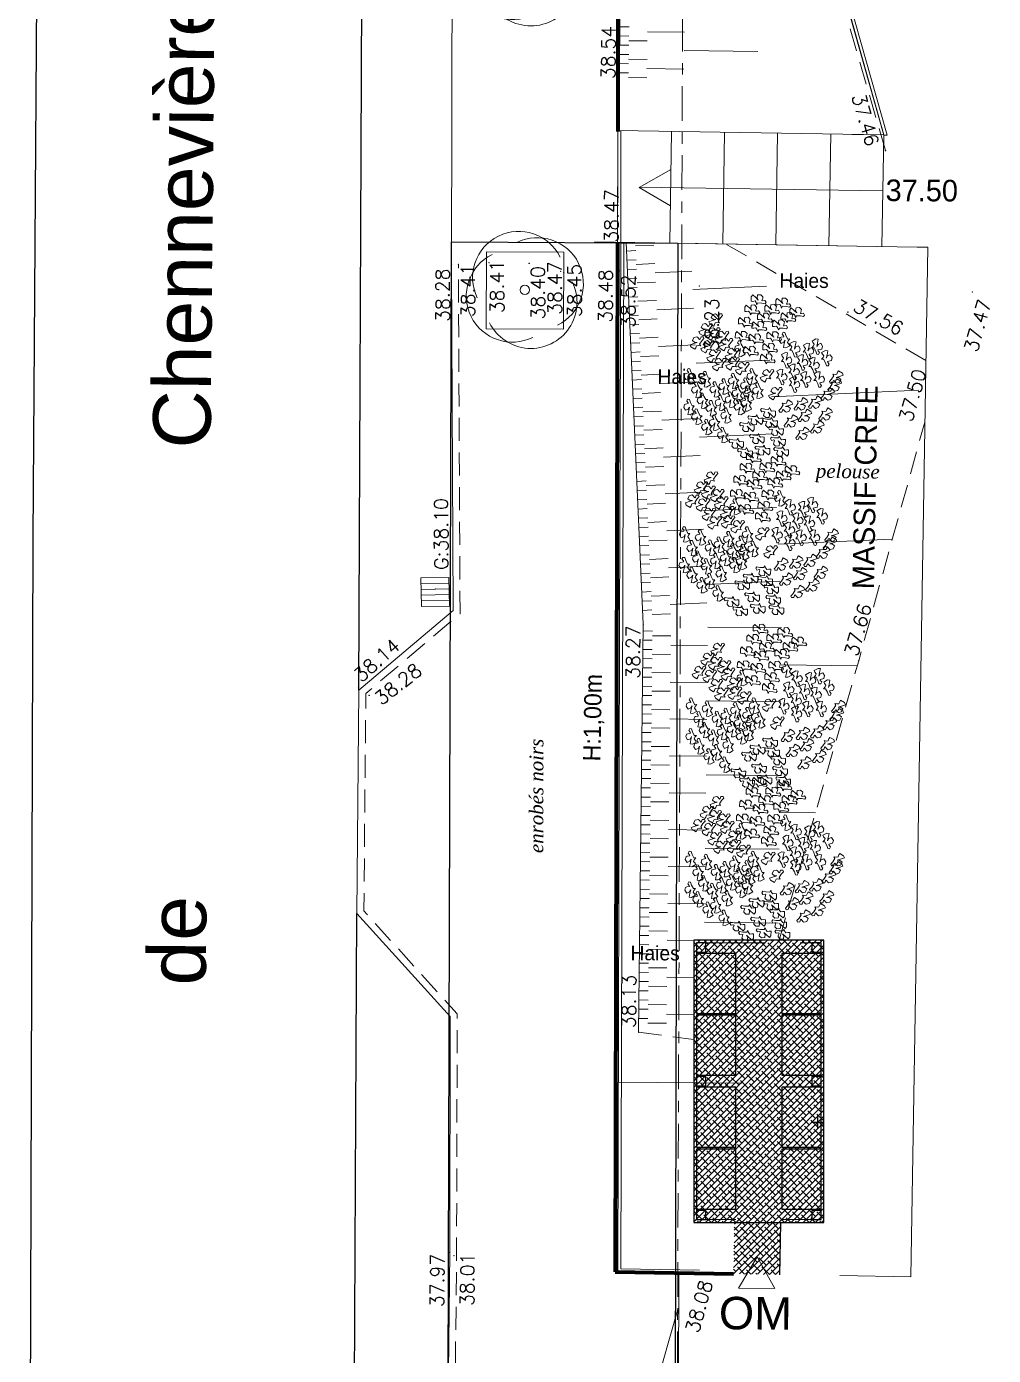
# Model space of a CAD drawing. Extents: x 996 to 1166918, y 537 to 295728.
# Drawn here: x 1036.65 to 1057.61, y 649.69 to 678.5 of the extents above; entities that cross this region are included whole.
import ezdxf

# ---------------------------------------------------------------- set-up
doc = ezdxf.new("R2010")
doc.units = 0
doc.header["$MEASUREMENT"] = 0
for name, pattern in [('CONTINU', [0]), ('DGN2', [0.75, 0.5, -0.25]), ('DGN3', [1.25, 1, -0.25]), ('DGN4', [1.5, 0.75, -0.25, 0.25, -0.25])]:
    doc.linetypes.add(name, pattern=pattern)
doc.layers.get('0').update_dxf_attribs({"linetype": 'CONTINUOUS', "lineweight": 0})
for name, color, linetype in [('BORDURE', 7, 'CONTINU'), ('Locaux OM', 7, 'CONTINUOUS'), ('TEXTE', 7, 'CONTINUOUS')]:
    doc.layers.add(name, color=color, linetype=linetype)
doc.layers.add('Buissons', color=7, linetype='CONTINUOUS', true_color=0x04ec8b)
doc.layers.add('Trottoirs', color=7, linetype='CONTINUOUS', true_color=0xffffff)
doc.layers.add('Béton', color=7, linetype='CONTINU', lineweight=5, true_color=0xaba9a0)
doc.layers.add('Clôtures', color=7, linetype='CONTINUOUS', lineweight=120, true_color=0x04c83f)
for name, color, linetype, lineweight in [('CF-FON-CADASTRE-DIGITALISE', 6, 'DGN4', 0), ('CF-TOPO-ALTITUDE-TN', 94, 'CONTINUOUS', 0), ('CF-TOPO-ALTITUDE-VOIRIE', 7, 'CONTINUOUS', 0), ('CF-TOPO-ASS-EP', 4, 'CONTINUOUS', 0), ('CF-TOPO-ASS-EP-ALT', 4, 'CONTINUOUS', 0), ('CF-TOPO-NATURE-MATERIAUX', 7, 'CONTINUOUS', 0), ('CF-TOPO-NATURE-MATERIAUX-TXT', 7, 'CONTINUOUS', 0), ('CF-TOPO-RELIEF-NATUREL', 94, 'CONTINUOUS', 0), ('CF-TOPO-VEGETATION', 94, 'CONTINUOUS', 0), ('CF-TOPO-VOIRIE', 7, 'CONTINUOUS', 0), ('DIVERS', 7, 'CONTINU', 5), ('Niveaux projet', 7, 'CONTINU', 5), ('Texte projet', 7, 'CONTINU', 5)]:
    doc.layers.add(name, color=color, linetype=linetype, lineweight=lineweight)
doc.styles.add('LEROY', font='j_leroy')
doc.styles.add('SIMPLEX', font='simplex.shx')
doc.styles.get("Standard").update_dxf_attribs({"font": 'arial.ttf'})
doc.styles.add('Style-Times New Roman IF', font='timesi.ttf')

# ---------------------------------------------------------------- blocks, each defined once
blk = doc.blocks.new('BL79', base_point=(1.5, 1))
blk.add_lwpolyline([(1, 0.5), (1, 1.5), (2, 1.5), (2, 0.5), (1, 0.5)])
blk = doc.blocks.new('cf203avaloir-rectangle')
for p, q in [((0.4, 1), (0.4, 0)), ((0.6, 1), (0.6, 0))]:
    blk.add_line(p, q)
at = {"flags": 128}
for points in [[(0, 0), (1, 0), (1, 1), (0, 1), (0, 0)], [(0.2, 1), (0.2, 0)], [(0.8, 1), (0.8, 0)]]:
    blk.add_lwpolyline(points, dxfattribs=at)
blk.add_point((0.6, 0))
blk = doc.blocks.new('cf30arbre20')
blk.add_circle((0, 0), 0.1)
for centre, start, end in [((0, 0.3), 0, 180), ((-0.3, 0), 90, 270), ((0.3, 0), 270, 90), ((0, -0.3), 180, 0)]:
    blk.add_arc(centre, 1, start, end)
blk = doc.blocks.new('A$C24EE7C63')
at = {"layer": 'CF-TOPO-NATURE-MATERIAUX', "linetype": 'DGN2', "lineweight": 0, "ltscale": 3}
for p, q in [((0.06, 0.06), (0.06, 6.06)), ((0.06, 6.06), (2.76, 6.06)), ((2.76, 6.06), (2.76, 0.06)), ((0.91, 0.06), (0.06, 0.06)), ((2.76, 0.06), (1.91, 0.06))]:
    blk.add_line(p, q, dxfattribs=at)
at = {"layer": 'Locaux OM', "ltscale": 0.05}
for points in [[(0, 0), (2.82, 0), (2.82, 6.12), (0, 6.12)], [(0.06, 5.86), (0.26, 5.86), (0.26, 6.06), (0.06, 6.06)], [(2.56, 5.86), (2.76, 5.86), (2.76, 6.06), (2.56, 6.06)], [(0.06, 4.53), (0.91, 4.53), (0.91, 5.83), (0.06, 5.83)], [(1.91, 4.53), (2.76, 4.53), (2.76, 5.83), (1.91, 5.83)], [(0.06, 3.19), (0.91, 3.19), (0.91, 4.49), (0.06, 4.49)], [(1.91, 3.19), (2.76, 3.19), (2.76, 4.49), (1.91, 4.49)], [(0.06, 2.96), (0.26, 2.96), (0.26, 3.16), (0.06, 3.16)], [(0.06, 1.63), (0.91, 1.63), (0.91, 2.93), (0.06, 2.93)], [(1.91, 1.63), (2.76, 1.63), (2.76, 2.93), (1.91, 2.93)], [(2.56, 2.96), (2.76, 2.96), (2.76, 3.16), (2.56, 3.16)], [(0.06, 0.29), (0.91, 0.29), (0.91, 1.59), (0.06, 1.59)], [(1.91, 0.29), (2.76, 0.29), (2.76, 1.59), (1.91, 1.59)], [(0.06, 0.06), (0.26, 0.06), (0.26, 0.26), (0.06, 0.26)], [(2.56, 0.06), (2.76, 0.06), (2.76, 0.26), (2.56, 0.26)]]:
    blk.add_lwpolyline(points, close=True, dxfattribs=at)
blk = doc.blocks.new('BRANCHS', base_point=(1.4853, 0.588))
for p, q in [((1.4971, 0.6014), (1.4858, 0.588)), ((1.4858, 0.588), (1.5005, 0.5883)), ((1.5146, 0.6522), (1.4864, 0.6366)), ((1.4864, 0.6366), (1.4921, 0.6254)), ((1.4921, 0.6254), (1.5019, 0.6135)), ((1.5019, 0.6135), (1.4971, 0.6014)), ((1.5005, 0.5883), (1.5139, 0.5633)), ((1.5313, 0.6501), (1.5146, 0.6522)), ((1.5199, 0.5964), (1.5255, 0.6211)), ((1.5292, 0.6122), (1.5199, 0.5964)), ((1.5255, 0.6211), (1.5313, 0.6501)), ((1.5487, 0.6203), (1.5292, 0.6122)), ((1.5482, 0.5759), (1.5568, 0.5791)), ((1.5622, 0.5996), (1.5487, 0.6203)), ((1.5568, 0.5791), (1.5622, 0.5996)), ((1.5139, 0.5633), (1.5211, 0.5412)), ((1.5211, 0.5412), (1.5336, 0.5396)), ((1.5291, 0.572), (1.5482, 0.5759)), ((1.5308, 0.5654), (1.5291, 0.572)), ((1.5407, 0.5536), (1.5308, 0.5654)), ((1.5336, 0.5396), (1.5407, 0.5536))]:
    blk.add_line(p, q)
blk = doc.blocks.new('A$C569622B8')
at = {"layer": 'DIVERS', "ltscale": 0.05, "yscale": 3, "zscale": 3}
for p, xscale, rotation in [((1.551, 13.558), 3.00000000000064, 60.00000000000705), ((1.69, 13.78), 3.00000000000064, 60.00000000000705), ((1.983, 13.567), 3.00000000000064, 60.00000000000705), ((2.224, 13.706), 3.00000000000064, 60.00000000000705), ((0.876, 13.386), 3.00000000000064, 119.9999999999929), ((1.413, 13.29), 3.00000000000064, 60.00000000000705), ((1.828, 13.383), 3.00000000000064, 60.00000000000705), ((2.336, 13.392), 3.00000000000064, 60.00000000000705), ((2.526, 13.503), 3.00000000000064, 60.00000000000705), ((0.66, 13.173), 3.00000000000064, 119.9999999999929), ((0.824, 13.081), 3.00000000000064, 119.9999999999929), ((1.014, 13.007), 3.00000000000064, 119.9999999999929), ((1.345, 12.985), 3.00000000000064, 60.00000000000705), ((1.707, 13.198), 3.00000000000064, 60.00000000000705), ((2.026, 12.976), 3.00000000000064, 60.00000000000705), ((2.155, 13.235), 3.00000000000064, 60.00000000000705), ((0.471, 12.887), 3.00000000000064, 119.9999999999929), ((0.704, 12.804), 3.00000000000064, 119.9999999999929), ((1.1, 12.85), 3.00000000000064, 119.9999999999929), ((1.437, 12.854), 3, 180), ((1.638, 12.93), 3.00000000000064, 60.00000000000705), ((1.94, 12.727), 3.00000000000064, 60.00000000000705), ((2.403, 13.038), 3, 180), ((0.833, 12.6), 3.00000000000064, 119.9999999999929), ((0.954, 12.416), 3.00000000000064, 119.9999999999929), ((1.23, 12.637), 3.00000000000064, 119.9999999999929), ((1.247, 12.434), 3.00000000000064, 119.9999999999929), ((1.526, 12.662), 3.00000000000064, 60.00000000000705), ((1.888, 12.496), 3.00000000000064, 60.00000000000705), ((0.341, 12.253), 3, 180), ((1.454, 12.332), 3.00000000000064, 119.9999999999929), ((1.704, 12.253), 3, 180), ((1.989, 12.175), 3.00000000000064, 119.9999999999929), ((0.505, 11.958), 3, 180), ((0.686, 12.189), 3, 180), ((0.902, 11.967), 3, 180), ((1.092, 12.031), 3, 180), ((1.299, 12.152), 3, 180), ((1.566, 12.05), 3, 180), ((3.296, 12.103), 3.00000000000064, 299.999999999993), ((3.331, 12.278), 3.00000000000064, 299.999999999993), ((0.626, 11.726), 3, 180), ((1.014, 11.68), 3, 180), ((1.23, 11.745), 3, 180), ((1.385, 11.884), 3, 180), ((1.627, 11.874), 3, 180), ((1.825, 11.939), 3, 180), ((2.17, 11.787), 3.00000000000064, 119.9999999999929), ((2.874, 11.733), 3.00000000000064, 299.999999999993), ((3.141, 11.909), 3.00000000000064, 299.999999999993), ((0.333, 11.588), 3, 180), ((0.816, 11.56), 3, 180), ((1.135, 11.403), 3, 180), ((1.428, 11.588), 3, 180), ((1.575, 11.662), 3, 180), ((1.966, 11.551), 3.00000000000064, 240.0000000000071), ((2.236, 11.65), 3.00000000000064, 299.999999999993), ((2.563, 11.696), 3.00000000000064, 299.999999999993), ((2.649, 11.446), 3.00000000000064, 299.999999999993), ((3.098, 11.474), 3.00000000000064, 299.999999999993), ((0.505, 11.375), 3, 180), ((0.721, 11.154), 3, 180), ((0.885, 11.246), 3, 180), ((1.508, 11.247), 3.00000000000064, 240.0000000000071), ((1.69, 11.394), 3.00000000000064, 240.0000000000071), ((2.009, 11.339), 3.00000000000064, 240.0000000000071), ((2.348, 11.326), 3.00000000000064, 299.999999999993), ((2.917, 11.197), 3.00000000000064, 299.999999999993), ((1.066, 10.978), 3, 180), ((1.276, 10.886), 3.00000000000064, 240.0000000000071), ((1.724, 10.988), 3.00000000000064, 240.0000000000071), ((2.138, 11.163), 3.00000000000064, 240.0000000000071), ((2.181, 10.932), 3.00000000000064, 240.0000000000071), ((2.598, 11.058), 3.00000000000064, 299.999999999993), ((1.466, 10.683), 3.00000000000064, 240.0000000000071), ((1.845, 10.738), 3.00000000000064, 240.0000000000071), ((2.25, 10.711), 3.00000000000064, 240.0000000000071), ((1.449, 10.128), 3.00000000000064, 60.00000000000705), ((1.587, 10.35), 3.00000000000064, 60.00000000000705), ((1.88, 10.137), 3.00000000000064, 60.00000000000705), ((2.122, 10.276), 3.00000000000064, 60.00000000000705), ((0.774, 9.956), 3.00000000000064, 119.9999999999929), ((1.311, 9.86), 3.00000000000064, 60.00000000000705), ((1.725, 9.952), 3.00000000000064, 60.00000000000705), ((2.053, 9.804), 3.00000000000064, 60.00000000000705), ((2.234, 9.962), 3.00000000000064, 60.00000000000705), ((2.424, 10.072), 3.00000000000064, 60.00000000000705), ((0.558, 9.743), 3.00000000000064, 119.9999999999929), ((0.722, 9.651), 3.00000000000064, 119.9999999999929), ((0.912, 9.577), 3.00000000000064, 119.9999999999929), ((1.242, 9.555), 3.00000000000064, 60.00000000000705), ((1.604, 9.768), 3.00000000000064, 60.00000000000705), ((1.923, 9.546), 3.00000000000064, 60.00000000000705), ((0.368, 9.457), 3.00000000000064, 119.9999999999929), ((0.601, 9.373), 3.00000000000064, 119.9999999999929), ((0.998, 9.42), 3.00000000000064, 119.9999999999929), ((1.334, 9.424), 3, 180), ((1.423, 9.232), 3.00000000000064, 60.00000000000705), ((1.535, 9.499), 3.00000000000064, 60.00000000000705), ((1.837, 9.296), 3.00000000000064, 60.00000000000705), ((2.3, 9.608), 3, 180), ((0.731, 9.17), 3.00000000000064, 119.9999999999929), ((0.851, 8.985), 3.00000000000064, 119.9999999999929), ((1.127, 9.207), 3.00000000000064, 119.9999999999929), ((1.145, 9.004), 3.00000000000064, 119.9999999999929), ((1.785, 9.065), 3.00000000000064, 60.00000000000705), ((0.239, 8.823), 3, 180), ((1.352, 8.902), 3.00000000000064, 119.9999999999929), ((1.602, 8.823), 3, 180), ((1.886, 8.745), 3.00000000000064, 119.9999999999929), ((3.228, 8.848), 3.00000000000064, 299.999999999993), ((0.403, 8.527), 3, 180), ((0.584, 8.758), 3, 180), ((0.8, 8.536), 3, 180), ((0.989, 8.601), 3, 180), ((1.196, 8.721), 3, 180), ((1.464, 8.62), 3, 180), ((1.723, 8.509), 3, 180), ((3.194, 8.672), 3.00000000000064, 299.999999999993), ((0.524, 8.296), 3, 180), ((0.912, 8.25), 3, 180), ((1.127, 8.315), 3, 180), ((1.283, 8.453), 3, 180), ((1.472, 8.231), 3, 180), ((1.524, 8.444), 3, 180), ((2.067, 8.357), 3.00000000000064, 119.9999999999929), ((2.461, 8.266), 3.00000000000064, 299.999999999993), ((2.771, 8.303), 3.00000000000064, 299.999999999993), ((3.039, 8.478), 3.00000000000064, 299.999999999993), ((0.231, 8.158), 3, 180), ((0.403, 7.945), 3, 180), ((0.714, 8.13), 3, 180), ((1.033, 7.973), 3, 180), ((1.326, 8.158), 3, 180), ((1.863, 8.121), 3.00000000000064, 240.0000000000071), ((2.133, 8.22), 3.00000000000064, 299.999999999993), ((2.547, 8.016), 3.00000000000064, 299.999999999993), ((2.996, 8.044), 3.00000000000064, 299.999999999993), ((0.619, 7.723), 3, 180), ((0.782, 7.816), 3, 180), ((1.406, 7.816), 3.00000000000064, 240.0000000000071), ((1.587, 7.964), 3.00000000000064, 240.0000000000071), ((1.906, 7.909), 3.00000000000064, 240.0000000000071), ((2.036, 7.733), 3.00000000000064, 240.0000000000071), ((2.245, 7.896), 3.00000000000064, 299.999999999993), ((2.814, 7.767), 3.00000000000064, 299.999999999993), ((0.964, 7.548), 3, 180), ((1.173, 7.456), 3.00000000000064, 240.0000000000071), ((1.622, 7.558), 3.00000000000064, 240.0000000000071), ((2.079, 7.502), 3.00000000000064, 240.0000000000071), ((2.495, 7.628), 3.00000000000064, 299.999999999993), ((1.363, 7.253), 3.00000000000064, 240.0000000000071), ((1.743, 7.308), 3.00000000000064, 240.0000000000071), ((2.148, 7.28), 3.00000000000064, 240.0000000000071), ((1.734, 6.636), 3.00000000000064, 60.00000000000705), ((1.596, 6.414), 3.00000000000064, 60.00000000000705), ((2.028, 6.424), 3.00000000000064, 60.00000000000705), ((2.269, 6.562), 3.00000000000064, 60.00000000000705), ((2.571, 6.359), 3.00000000000064, 60.00000000000705), ((0.921, 6.242), 3.00000000000064, 119.9999999999929), ((1.458, 6.147), 3.00000000000064, 60.00000000000705), ((1.752, 6.054), 3.00000000000064, 60.00000000000705), ((1.872, 6.239), 3.00000000000064, 60.00000000000705), ((2.2, 6.091), 3.00000000000064, 60.00000000000705), ((2.381, 6.248), 3.00000000000064, 60.00000000000705), ((0.705, 6.03), 3.00000000000064, 119.9999999999929), ((0.869, 5.937), 3.00000000000064, 119.9999999999929), ((1.059, 5.863), 3.00000000000064, 119.9999999999929), ((1.389, 5.842), 3.00000000000064, 60.00000000000705), ((1.683, 5.786), 3.00000000000064, 60.00000000000705), ((2.071, 5.832), 3.00000000000064, 60.00000000000705), ((0.516, 5.743), 3.00000000000064, 119.9999999999929), ((0.749, 5.66), 3.00000000000064, 119.9999999999929), ((1.145, 5.706), 3.00000000000064, 119.9999999999929), ((1.275, 5.494), 3.00000000000064, 119.9999999999929), ((1.482, 5.71), 3, 180), ((1.571, 5.518), 3.00000000000064, 60.00000000000705), ((1.984, 5.583), 3.00000000000064, 60.00000000000705), ((2.448, 5.895), 3, 180), ((0.878, 5.457), 3.00000000000064, 119.9999999999929), ((0.999, 5.272), 3.00000000000064, 119.9999999999929), ((1.292, 5.291), 3.00000000000064, 119.9999999999929), ((1.933, 5.352), 3.00000000000064, 60.00000000000705), ((0.386, 5.11), 3, 180), ((0.731, 5.045), 3, 180), ((1.499, 5.189), 3.00000000000064, 119.9999999999929), ((1.749, 5.11), 3, 180), ((2.033, 5.032), 3.00000000000064, 119.9999999999929), ((3.376, 5.135), 3.00000000000064, 299.999999999993), ((0.55, 4.814), 3, 180), ((0.947, 4.823), 3, 180), ((1.137, 4.888), 3, 180), ((1.344, 5.008), 3, 180), ((1.611, 4.906), 3, 180), ((1.87, 4.795), 3, 180), ((2.215, 4.644), 3.00000000000064, 119.9999999999929), ((3.341, 4.959), 3.00000000000064, 299.999999999993), ((0.671, 4.583), 3, 180), ((1.059, 4.537), 3, 180), ((1.275, 4.601), 3, 180), ((1.43, 4.74), 3, 180), ((1.62, 4.518), 3, 180), ((1.672, 4.731), 3, 180), ((2.608, 4.552), 3.00000000000064, 299.999999999993), ((2.919, 4.589), 3.00000000000064, 299.999999999993), ((3.186, 4.765), 3.00000000000064, 299.999999999993), ((0.378, 4.444), 3, 180), ((0.55, 4.232), 3, 180), ((0.861, 4.416), 3, 180), ((1.18, 4.259), 3, 180), ((1.473, 4.444), 3, 180), ((1.735, 4.251), 3.00000000000064, 240.0000000000071), ((2.011, 4.408), 3.00000000000064, 240.0000000000071), ((2.281, 4.506), 3.00000000000064, 299.999999999993), ((2.694, 4.303), 3.00000000000064, 299.999999999993), ((3.143, 4.331), 3.00000000000064, 299.999999999993), ((0.766, 4.01), 3, 180), ((0.93, 4.102), 3, 180), ((1.553, 4.103), 3.00000000000064, 240.0000000000071), ((2.054, 4.195), 3.00000000000064, 240.0000000000071), ((2.183, 4.02), 3.00000000000064, 240.0000000000071), ((2.393, 4.183), 3.00000000000064, 299.999999999993), ((2.962, 4.053), 3.00000000000064, 299.999999999993), ((1.111, 3.834), 3, 180), ((1.321, 3.743), 3.00000000000064, 240.0000000000071), ((1.769, 3.844), 3.00000000000064, 240.0000000000071), ((2.226, 3.789), 3.00000000000064, 240.0000000000071), ((2.643, 3.915), 3.00000000000064, 299.999999999993), ((1.51, 3.539), 3.00000000000064, 240.0000000000071), ((1.716, 3.314), 3.00000000000064, 60.00000000000705), ((1.89, 3.595), 3.00000000000064, 240.0000000000071), ((2.295, 3.567), 3.00000000000064, 240.0000000000071), ((2.251, 3.24), 3.00000000000064, 60.00000000000705), ((0.903, 2.92), 3.00000000000064, 119.9999999999929), ((1.578, 3.092), 3.00000000000064, 60.00000000000705), ((1.854, 2.917), 3.00000000000064, 60.00000000000705), ((2.009, 3.102), 3.00000000000064, 60.00000000000705), ((2.363, 2.926), 3.00000000000064, 60.00000000000705), ((2.552, 3.037), 3.00000000000064, 60.00000000000705), ((0.687, 2.708), 3.00000000000064, 119.9999999999929), ((0.851, 2.615), 3.00000000000064, 119.9999999999929), ((1.44, 2.825), 3.00000000000064, 60.00000000000705), ((1.733, 2.732), 3.00000000000064, 60.00000000000705), ((2.181, 2.769), 3.00000000000064, 60.00000000000705), ((0.497, 2.421), 3.00000000000064, 119.9999999999929), ((0.73, 2.338), 3.00000000000064, 119.9999999999929), ((1.04, 2.541), 3.00000000000064, 119.9999999999929), ((1.127, 2.384), 3.00000000000064, 119.9999999999929), ((1.371, 2.52), 3.00000000000064, 60.00000000000705), ((1.664, 2.464), 3.00000000000064, 60.00000000000705), ((2.052, 2.51), 3.00000000000064, 60.00000000000705), ((2.429, 2.573), 3, 180), ((0.859, 2.135), 3.00000000000064, 119.9999999999929), ((1.256, 2.172), 3.00000000000064, 119.9999999999929), ((1.463, 2.388), 3, 180), ((1.552, 2.196), 3.00000000000064, 60.00000000000705), ((1.914, 2.03), 3.00000000000064, 60.00000000000705), ((1.966, 2.261), 3.00000000000064, 60.00000000000705), ((0.98, 1.95), 3.00000000000064, 119.9999999999929), ((1.273, 1.968), 3.00000000000064, 119.9999999999929), ((1.48, 1.867), 3.00000000000064, 119.9999999999929), ((0.368, 1.787), 3, 180), ((0.713, 1.723), 3, 180), ((1.325, 1.686), 3, 180), ((1.593, 1.584), 3, 180), ((1.731, 1.787), 3, 180), ((2.015, 1.71), 3.00000000000064, 119.9999999999929), ((3.323, 1.637), 3.00000000000064, 299.999999999993), ((3.357, 1.812), 3.00000000000064, 299.999999999993), ((0.532, 1.492), 3, 180), ((0.929, 1.501), 3, 180), ((1.118, 1.566), 3, 180), ((1.412, 1.418), 3, 180), ((1.653, 1.408), 3, 180), ((1.851, 1.473), 3, 180), ((2.196, 1.322), 3.00000000000064, 119.9999999999929), ((3.167, 1.443), 3.00000000000064, 299.999999999993), ((0.359, 1.122), 3, 180), ((0.652, 1.261), 3, 180), ((0.842, 1.094), 3, 180), ((1.041, 1.214), 3, 180), ((1.256, 1.279), 3, 180), ((1.455, 1.122), 3, 180), ((1.601, 1.196), 3, 180), ((1.992, 1.086), 3.00000000000064, 240.0000000000071), ((2.262, 1.184), 3.00000000000064, 299.999999999993), ((2.59, 1.23), 3.00000000000064, 299.999999999993), ((2.9, 1.267), 3.00000000000064, 299.999999999993), ((0.532, 0.91), 3, 180), ((0.911, 0.78), 3, 180), ((1.161, 0.937), 3, 180), ((1.716, 0.929), 3.00000000000064, 240.0000000000071), ((2.035, 0.873), 3.00000000000064, 240.0000000000071), ((2.374, 0.861), 3.00000000000064, 299.999999999993), ((2.676, 0.981), 3.00000000000064, 299.999999999993), ((3.124, 1.009), 3.00000000000064, 299.999999999993), ((0.747, 0.688), 3, 180), ((1.092, 0.512), 3, 180), ((1.535, 0.781), 3.00000000000064, 240.0000000000071), ((1.751, 0.522), 3.00000000000064, 240.0000000000071), ((2.164, 0.698), 3.00000000000064, 240.0000000000071), ((2.624, 0.593), 3.00000000000064, 299.999999999993), ((2.943, 0.731), 3.00000000000064, 299.999999999993), ((1.302, 0.42), 3.00000000000064, 240.0000000000071), ((1.492, 0.217), 3.00000000000064, 240.0000000000071), ((1.871, 0.273), 3.00000000000064, 240.0000000000071), ((2.208, 0.467), 3.00000000000064, 240.0000000000071), ((2.277, 0.245), 3.00000000000064, 240.0000000000071)]:
    blk.add_blockref('BRANCHS', p, dxfattribs=dict(at, xscale=xscale, rotation=rotation))
at = {"layer": 'DIVERS', "ltscale": 0.05, "xscale": 3, "yscale": 3, "zscale": 3}
for p in [(2.399, 12.792), (2.882, 12.847), (2.218, 12.552), (2.563, 12.505), (2.693, 12.755), (3.089, 12.598), (2.382, 12.302), (2.813, 12.441), (2.115, 12.191), (2.391, 12.025), (2.632, 12.136), (2.925, 12.136), (2.297, 9.362), (2.59, 9.325), (2.78, 9.417), (2.116, 9.121), (2.461, 9.075), (2.987, 9.168), (2.012, 8.761), (2.28, 8.872), (2.711, 9.01), (2.288, 8.595), (2.53, 8.706), (2.823, 8.706), (2.444, 5.648), (2.738, 5.611), (2.927, 5.704), (2.263, 5.408), (2.608, 5.362), (2.858, 5.297), (3.134, 5.454), (2.16, 5.048), (2.427, 5.159), (2.436, 4.881), (2.677, 4.992), (2.97, 4.992), (2.426, 2.326), (2.719, 2.289), (2.909, 2.382), (3.116, 2.132), (2.245, 2.086), (2.408, 1.837), (2.59, 2.04), (2.84, 1.975), (2.141, 1.726), (2.417, 1.559), (2.659, 1.67), (2.952, 1.67)]:
    blk.add_blockref('BRANCHS', p, dxfattribs=at)

msp = doc.modelspace()

# ---------------------------------------------------------------- hatches: boundary and pattern name
at = {"layer": 'Béton', "ltscale": 0.05}
h = msp.add_hatch(dxfattribs=at)
h.set_pattern_fill('ANSI38', color=256, scale=0.75, style=0)
h.set_pattern_definition([(45, (1234.66075, 653.56351), (-0.06629126, 0.06629126), []), (135, (1234.66075, 653.56351), (-0.19887378, 0.06629126), [0.234375, -0.140625])])
h.paths.add_polyline_path([(1053.935, 658.693), (1051.115, 658.693), (1051.115, 652.573), (1051.997, 652.573), (1051.977, 651.457), (1052.977, 651.44), (1052.995, 652.557), (1052.995, 652.573), (1053.935, 652.573)])

# ---------------------------------------------------------------- linework, layer by layer
at = {"ltscale": 0.05}
for p, q in [((1050.164, 694.236), (1055.235, 676.15)), ((1049.468, 676.245), (1049.463, 673.822)), ((1049.468, 676.245), (1055.235, 676.15)), ((1049.538, 676.245), (1049.533, 673.822)), ((1050.636, 676.226), (1050.596, 673.805)), ((1051.786, 676.207), (1051.746, 673.787)), ((1052.935, 676.188), (1052.896, 673.768)), ((1054.085, 676.169), (1054.045, 673.749)), ((1055.235, 676.15), (1054.541, 676.162)), ((1055.235, 676.15), (1055.195, 673.73)), ((1055.215, 674.94), (1049.943, 675.017))]:
    msp.add_line(p, q, dxfattribs=at)
msp.add_line((1048.962, 673.832), (1055.962, 673.717))
for points in [[(1051.221, 651.469), (1049.467, 651.498), (1049.515, 667.893), (1049.532, 673.823)], [(1051.241, 651.539), (1049.539, 651.567), (1049.602, 673.822)], [(1045.785, 647.507), (1045.813, 657.009)]]:
    msp.add_lwpolyline(points)
at = {"layer": 'BORDURE'}
for p, q in [((1043.858, 664.112), (1044.031, 703.344)), ((1043.58, 611.005), (1043.814, 659.269))]:
    msp.add_line(p, q, dxfattribs=at)
msp.add_lwpolyline([(1036.911, 685.518), (1036.79, 667.399), (1036.732, 648.425), (1036.653, 628.983)], dxfattribs=at)
msp.add_lwpolyline([(1036.911, 685.518), (1036.79, 667.399), (1036.732, 648.425), (1036.653, 628.983)], dxfattribs=at)
at = {"layer": 'Buissons', "ltscale": 0.05}
msp.add_line((1052.995, 652.557), (1052.977, 651.44), dxfattribs=at)
at = {"layer": 'CF-FON-CADASTRE-DIGITALISE', "lineweight": 0, "flags": 128}
msp.add_lwpolyline([(1050.968, 703.567), (1053.482, 706.703), (1054.868, 711.757), (1098.804, 711.085), (1101.999, 712.978), (1112.616, 712.853), (1112.579, 707.868), (1117.23, 707.834), (1117.273, 710.777), (1153.907, 710.161, -0.128061), (1156.194, 709.608, -0.158091), (1158.331, 707.385, 0.029168), (1158.834, 706.487, -0.115233), (1159.602, 701.898), (1159.408, 609.46), (1158.951, 609.468), (1158.813, 602.433), (1152.032, 598.153, -0.108271), (1148.523, 597.143), (1064.89, 598.051, -0.391305), (1050.624, 612.661), (1050.97, 704.056), (1050.006, 709.836, 0.020715), (1049.379, 712.281, 0.027295), (1048.249, 715.408)], format="xyb", dxfattribs=at)
at = {"layer": 'CF-TOPO-ALTITUDE-TN', "lineweight": 0, "flags": 128}
for points in [[(1049.502, 677.269, 1), (1049.493, 677.265, 1), (1049.502, 677.269)], [(1055.277, 675.812, 1), (1055.268, 675.808, 1), (1055.277, 675.812)], [(1047.553, 673.37, 1), (1047.544, 673.366, 1), (1047.553, 673.37)], [(1051.243, 672.875, 1), (1051.234, 672.871, 1), (1051.243, 672.875)], [(1050.026, 665.544, 1), (1050.018, 665.54, 1), (1050.026, 665.544)], [(1054.697, 664.752, 1), (1054.688, 664.748, 1), (1054.697, 664.752)], [(1049.925, 656.699, 1), (1049.916, 656.695, 1), (1049.925, 656.699)], [(1049.925, 656.699, 1), (1049.916, 656.695, 1), (1049.925, 656.699)]]:
    msp.add_lwpolyline(points, format="xyb", dxfattribs=at)
at = {"layer": 'CF-TOPO-ALTITUDE-TN', "lineweight": 0}
for p in [(1049.498, 677.267), (1055.273, 675.81), (1047.548, 673.368), (1051.239, 672.873), (1050.022, 665.542), (1054.692, 664.75), (1049.92, 656.697), (1049.92, 656.697)]:
    msp.add_point(p, dxfattribs=at)
at = {"layer": 'CF-TOPO-ALTITUDE-VOIRIE', "lineweight": 0, "flags": 128}
for points in [[(1045.868, 673.339, 1), (1045.859, 673.334, 1), (1045.868, 673.339)], [(1046.019, 673.345, 1), (1046.01, 673.341, 1), (1046.019, 673.345)], [(1046.622, 673.353, 1), (1046.613, 673.349, 1), (1046.622, 673.353)], [(1046.683, 673.386, 1), (1046.674, 673.381, 1), (1046.683, 673.386)], [(1048.237, 673.198, 1), (1048.228, 673.194, 1), (1048.237, 673.198)], [(1048.303, 673.175, 1), (1048.294, 673.171, 1), (1048.303, 673.175)], [(1049.463, 673.221, 1), (1049.454, 673.217, 1), (1049.463, 673.221)], [(1049.506, 673.208, 1), (1049.497, 673.203, 1), (1049.506, 673.208)], [(1057.161, 672.747, 1), (1057.152, 672.743, 1), (1057.161, 672.747)], [(1054.46, 672.311, 1), (1054.451, 672.307, 1), (1054.46, 672.311)], [(1043.854, 664.175, 1), (1043.845, 664.171, 1), (1043.854, 664.175)], [(1044.084, 664.002, 1), (1044.075, 663.998, 1), (1044.084, 664.002)], [(1045.829, 651.922, 1), (1045.82, 651.917, 1), (1045.829, 651.922)], [(1045.923, 651.855, 1), (1045.914, 651.851, 1), (1045.923, 651.855)]]:
    msp.add_lwpolyline(points, format="xyb", dxfattribs=at)
at = {"layer": 'CF-TOPO-ASS-EP-ALT', "lineweight": 0, "flags": 128}
msp.add_lwpolyline([(1045.518, 666.307, 1), (1045.509, 666.302, 1), (1045.518, 666.307)], format="xyb", dxfattribs=at)
at = {"layer": 'CF-TOPO-ASS-EP-ALT', "lineweight": 0}
msp.add_point((1045.514, 666.305), dxfattribs=at)
at = {"layer": 'CF-TOPO-RELIEF-NATUREL', "lineweight": 0}
for p, q in [((1049.511, 678.297), (1049.711, 678.294)), ((1049.513, 678.497), (1049.713, 678.494)), ((1050.112, 678.389), (1050.912, 678.379)), ((1049.508, 678.097), (1049.708, 678.094)), ((1049.709, 678.194), (1050.109, 678.189)), ((1050.907, 677.979), (1052.507, 677.96)), ((1049.503, 677.697), (1049.703, 677.694)), ((1049.506, 677.897), (1049.706, 677.894)), ((1049.704, 677.794), (1050.104, 677.789)), ((1049.501, 677.497), (1049.701, 677.494)), ((1049.7, 677.394), (1050.099, 677.389)), ((1050.102, 677.589), (1050.902, 677.579)), ((1050.022, 665.542), (1049.649, 673.821)), ((1049.657, 673.634), (1049.857, 673.643)), ((1049.852, 673.743), (1050.252, 673.761)), ((1049.666, 673.434), (1049.866, 673.443)), ((1049.87, 673.343), (1050.27, 673.361)), ((1049.675, 673.234), (1049.875, 673.243)), ((1049.684, 673.034), (1049.884, 673.043)), ((1050.279, 673.161), (1051.078, 673.197)), ((1049.693, 672.834), (1049.893, 672.843)), ((1049.888, 672.943), (1050.288, 672.961)), ((1051.096, 672.798), (1052.695, 672.87)), ((1049.702, 672.635), (1049.902, 672.644)), ((1049.906, 672.544), (1050.306, 672.562)), ((1049.711, 672.435), (1049.911, 672.444)), ((1049.72, 672.235), (1049.92, 672.244)), ((1049.925, 672.144), (1050.324, 672.162)), ((1050.315, 672.362), (1051.114, 672.398)), ((1049.729, 672.035), (1049.929, 672.044)), ((1049.738, 671.835), (1049.938, 671.845)), ((1049.747, 671.636), (1049.947, 671.645)), ((1049.943, 671.745), (1050.342, 671.763)), ((1050.351, 671.563), (1051.15, 671.599)), ((1049.756, 671.436), (1049.956, 671.445)), ((1049.961, 671.345), (1050.36, 671.363)), ((1049.765, 671.236), (1049.965, 671.245)), ((1049.774, 671.036), (1049.974, 671.045)), ((1051.168, 671.199), (1052.767, 671.271)), ((1049.783, 670.837), (1049.983, 670.846)), ((1049.979, 670.945), (1050.378, 670.963)), ((1050.387, 670.764), (1051.186, 670.8)), ((1049.792, 670.637), (1049.992, 670.646)), ((1049.801, 670.437), (1050.001, 670.446)), ((1049.997, 670.546), (1050.396, 670.564)), ((1052.803, 670.472), (1055.999, 670.616)), ((1049.81, 670.237), (1050.01, 670.246)), ((1050.015, 670.146), (1050.414, 670.164)), ((1049.819, 670.037), (1050.019, 670.046)), ((1050.423, 669.964), (1051.222, 670)), ((1049.828, 669.838), (1050.028, 669.847)), ((1049.837, 669.638), (1050.037, 669.647)), ((1050.033, 669.747), (1050.432, 669.765)), ((1051.24, 669.601), (1052.839, 669.673)), ((1049.846, 669.438), (1050.046, 669.447)), ((1050.051, 669.347), (1050.45, 669.365)), ((1049.855, 669.238), (1050.055, 669.247)), ((1049.864, 669.038), (1050.064, 669.047)), ((1050.459, 669.165), (1051.258, 669.201)), ((1049.873, 668.839), (1050.073, 668.848)), ((1050.069, 668.947), (1050.468, 668.965)), ((1049.882, 668.639), (1050.082, 668.648)), ((1049.891, 668.439), (1050.091, 668.448)), ((1050.087, 668.548), (1050.486, 668.566)), ((1049.9, 668.239), (1050.1, 668.248)), ((1050.105, 668.148), (1050.504, 668.166)), ((1050.495, 668.366), (1051.294, 668.402)), ((1049.909, 668.039), (1050.109, 668.048)), ((1049.918, 667.84), (1050.118, 667.849)), ((1051.312, 668.003), (1052.911, 668.075)), ((1049.927, 667.64), (1050.127, 667.649)), ((1050.123, 667.749), (1050.522, 667.767)), ((1050.531, 667.567), (1051.33, 667.603)), ((1049.936, 667.44), (1050.136, 667.449)), ((1050.141, 667.349), (1050.54, 667.367)), ((1052.947, 667.275), (1055.422, 667.387)), ((1049.945, 667.24), (1050.145, 667.249)), ((1049.954, 667.04), (1050.154, 667.049)), ((1049.963, 666.841), (1050.163, 666.85)), ((1050.159, 666.949), (1050.558, 666.967)), ((1050.567, 666.768), (1051.367, 666.804)), ((1049.972, 666.641), (1050.172, 666.65)), ((1049.981, 666.441), (1050.181, 666.45)), ((1050.177, 666.55), (1050.576, 666.568)), ((1051.385, 666.404), (1052.983, 666.476)), ((1049.99, 666.241), (1050.19, 666.25)), ((1050.195, 666.15), (1050.594, 666.168)), ((1049.999, 666.041), (1050.199, 666.05)), ((1050.008, 665.842), (1050.208, 665.851)), ((1050.603, 665.969), (1051.403, 666.005)), ((1049.92, 656.697), (1050.022, 665.542)), ((1050.213, 665.751), (1050.612, 665.769)), ((1050.02, 665.396), (1050.22, 665.394)), ((1050.219, 665.294), (1050.619, 665.289)), ((1051.421, 665.48), (1053.021, 665.462)), ((1050.016, 664.996), (1050.216, 664.994)), ((1050.018, 665.196), (1050.218, 665.194)), ((1050.617, 665.089), (1051.417, 665.08)), ((1050.013, 664.796), (1050.213, 664.794)), ((1050.215, 664.894), (1050.615, 664.889)), ((1050.009, 664.396), (1050.209, 664.394)), ((1050.011, 664.596), (1050.211, 664.594)), ((1050.21, 664.494), (1050.61, 664.489)), ((1053.012, 664.662), (1054.662, 664.643)), ((1050.007, 664.196), (1050.207, 664.194)), ((1050.205, 664.094), (1050.605, 664.089)), ((1050.608, 664.289), (1051.408, 664.28)), ((1050.004, 663.996), (1050.204, 663.994)), ((1051.403, 663.88), (1053.003, 663.862)), ((1050, 663.596), (1050.2, 663.594)), ((1050.002, 663.796), (1050.202, 663.794)), ((1050.201, 663.694), (1050.601, 663.689)), ((1049.997, 663.396), (1050.197, 663.394)), ((1050.196, 663.294), (1050.596, 663.289)), ((1050.598, 663.489), (1051.398, 663.48)), ((1049.993, 662.996), (1050.193, 662.994)), ((1049.995, 663.196), (1050.195, 663.194)), ((1049.99, 662.796), (1050.19, 662.794)), ((1050.192, 662.894), (1050.592, 662.889)), ((1050.589, 662.689), (1051.389, 662.68)), ((1049.986, 662.396), (1050.186, 662.394)), ((1049.988, 662.596), (1050.188, 662.594)), ((1050.187, 662.494), (1050.587, 662.489)), ((1049.984, 662.196), (1050.184, 662.194)), ((1050.182, 662.094), (1050.582, 662.09)), ((1051.385, 662.28), (1052.984, 662.262)), ((1049.979, 661.796), (1050.179, 661.794)), ((1049.981, 661.996), (1050.181, 661.994)), ((1050.58, 661.89), (1051.38, 661.88)), ((1049.977, 661.596), (1050.177, 661.594)), ((1050.178, 661.694), (1050.578, 661.69)), ((1049.974, 661.396), (1050.174, 661.394)), ((1050.173, 661.294), (1050.573, 661.29)), ((1052.975, 661.462), (1053.755, 661.453)), ((1049.97, 660.996), (1050.17, 660.994)), ((1049.972, 661.196), (1050.172, 661.194)), ((1050.571, 661.09), (1051.371, 661.08)), ((1049.967, 660.797), (1050.167, 660.794)), ((1050.169, 660.894), (1050.569, 660.89)), ((1051.366, 660.68), (1052.966, 660.662)), ((1049.963, 660.397), (1050.163, 660.394)), ((1049.965, 660.597), (1050.165, 660.594)), ((1050.164, 660.494), (1050.564, 660.49)), ((1049.961, 660.197), (1050.161, 660.194)), ((1050.159, 660.094), (1050.559, 660.09)), ((1050.562, 660.29), (1051.362, 660.28)), ((1049.956, 659.797), (1050.156, 659.794)), ((1049.958, 659.997), (1050.158, 659.994)), ((1049.954, 659.597), (1050.154, 659.594)), ((1050.155, 659.694), (1050.555, 659.69)), ((1050.552, 659.49), (1051.352, 659.48)), ((1049.949, 659.197), (1050.149, 659.194)), ((1049.951, 659.397), (1050.151, 659.394)), ((1050.15, 659.294), (1050.55, 659.29)), ((1049.947, 658.997), (1050.147, 658.994)), ((1051.348, 659.081), (1052.948, 659.062)), ((1049.944, 658.797), (1050.144, 658.794)), ((1050.146, 658.894), (1050.546, 658.89)), ((1050.543, 658.69), (1051.115, 658.683)), ((1049.94, 658.397), (1050.14, 658.394)), ((1049.942, 658.597), (1050.142, 658.594)), ((1050.141, 658.494), (1050.541, 658.49)), ((1049.938, 658.197), (1050.138, 658.194)), ((1050.136, 658.094), (1050.536, 658.09)), ((1049.933, 657.797), (1050.133, 657.794)), ((1049.935, 657.997), (1050.135, 657.994)), ((1050.534, 657.89), (1051.115, 657.883)), ((1049.931, 657.597), (1050.131, 657.594)), ((1050.132, 657.694), (1050.532, 657.69)), ((1049.926, 657.197), (1050.126, 657.194)), ((1049.928, 657.397), (1050.128, 657.394)), ((1050.127, 657.294), (1050.527, 657.29)), ((1049.924, 656.997), (1050.124, 656.994)), ((1050.123, 656.894), (1050.523, 656.89)), ((1050.525, 657.09), (1051.115, 657.083))]:
    msp.add_line(p, q, dxfattribs=at)
at = {"layer": 'CF-TOPO-RELIEF-NATUREL', "lineweight": 0, "flags": 128}
msp.add_lwpolyline([(1049.497, 677.197), (1049.593, 684.988), (1049.606, 694.018)], dxfattribs=at)
at = {"layer": 'CF-TOPO-RELIEF-NATUREL', "linetype": 'DGN2', "lineweight": 0, "flags": 128}
for points in [[(1055.273, 675.81), (1053.871, 680.638), (1050.164, 693.97)], [(1056.146, 671.262), (1051.815, 673.785)], [(1052.97, 658.693), (1054.692, 664.75), (1056.124, 669.924)], [(1049.92, 656.697), (1051.115, 656.54)]]:
    msp.add_lwpolyline(points, dxfattribs=at)
at = {"layer": 'CF-TOPO-RELIEF-NATUREL', "lineweight": 0}
for p in [(1049.497, 677.197), (1050.022, 665.542), (1049.92, 656.697)]:
    msp.add_point(p, dxfattribs=at)
at = {"layer": 'CF-TOPO-VOIRIE', "lineweight": 0, "flags": 128}
for points in [[(1045.863, 673.337), (1045.915, 696.79), (1045.951, 698.346, 0.037137), (1045.851, 703.89, 0.027215), (1045.257, 707.913), (1045.093, 708.899, 0.019678), (1044.591, 710.84, 0.019959), (1043.928, 712.762), (1043.867, 712.895, -0.375922), (1043.859, 714.383, -0.019974), (1043.921, 714.448, 0.073156), (1044.474, 715.18)], [(1065.018, 596.029, -0.094613), (1059.598, 597.053, -0.082365), (1054.834, 599.828, -0.085653), (1050.947, 604.364, -0.058951), (1049.265, 608.132, -0.036975), (1048.71, 610.911, -0.027784), (1048.566, 613.036), (1048.608, 630.981), (1048.635, 640.895), (1048.715, 641.39, -0.043952), (1048.81, 643.38, -0.042818), (1049.235, 645.274), (1050.768, 650.689)]]:
    msp.add_lwpolyline(points, format="xyb", dxfattribs=at)
for points in [[(1049.485, 677.2), (1049.483, 694.174)], [(1055.235, 676.148), (1053.98, 680.6), (1050.164, 694.236)], [(1055.307, 676.149), (1054.047, 680.619), (1050.252, 694.266)], [(1052.16, 655.59), (1049.403, 655.613), (1049.445, 671.226), (1049.459, 673.219), (1049.473, 675.157)], [(1045.737, 643.495), (1045.825, 651.92), (1045.838, 657.035), (1043.814, 659.269), (1043.858, 664.112), (1045.901, 665.841), (1045.863, 673.332)]]:
    msp.add_lwpolyline(points, dxfattribs=at)
at = {"layer": 'CF-TOPO-VOIRIE', "linetype": 'DGN2', "lineweight": 0, "flags": 128}
for points in [[(1045.887, 643.493), (1045.975, 651.919), (1045.988, 657.093), (1043.965, 659.327), (1044.008, 664.042), (1046.051, 665.771), (1046.013, 673.339), (1046.013, 673.348)], [(1045.887, 643.493), (1045.975, 651.919), (1045.988, 657.093), (1043.965, 659.327), (1044.008, 664.042), (1046.051, 665.771), (1046.013, 673.338)], [(1045.887, 643.493), (1045.975, 651.919), (1045.988, 657.093), (1043.965, 659.327), (1044.008, 664.042), (1046.051, 665.771), (1046.013, 673.332)]]:
    msp.add_lwpolyline(points, dxfattribs=at)
at = {"layer": 'Clôtures', "ltscale": 0.05}
for p, q in [((1049.484, 694.174), (1049.468, 676.226)), ((1049.463, 673.824), (1049.414, 651.499)), ((1049.414, 651.499), (1051.977, 651.457))]:
    msp.add_line(p, q, dxfattribs=at)
at = {"layer": 'DIVERS', "ltscale": 0.05}
for p, q in [((1055.235, 676.148), (1055.307, 676.149)), ((1050.72, 651.478), (1050.715, 649.117)), ((1050.79, 651.477), (1050.785, 649.117))]:
    msp.add_line(p, q, dxfattribs=at)
for points in [[(1049.931, 675.01), (1050.614, 674.612), (1050.617, 675.402)], [(1052.492, 651.828), (1052.876, 651.137), (1052.086, 651.15)]]:
    msp.add_lwpolyline(points, close=True, dxfattribs=at)
msp.add_lwpolyline([(1050.77, 673.803), (1055.962, 673.717), (1056.187, 673.714), (1055.82, 651.394), (1054.284, 651.419)], dxfattribs=at)
at = {"layer": 'Locaux OM', "ltscale": 0.05}
for p, q in [((1053.802, 654.89), (1053.802, 654.611)), ((1053.663, 654.75), (1053.941, 654.75))]:
    msp.add_line(p, q, dxfattribs=at)
at = {"layer": 'Trottoirs', "ltscale": 0.05}
msp.add_lwpolyline([(1045.862, 673.832), (1050.77, 673.803), (1050.715, 649.117), (1045.79, 649.132), (1045.862, 673.832)], dxfattribs=at)

# ---------------------------------------------------------------- block references
at = {"layer": 'CF-TOPO-ASS-EP', "lineweight": 0, "extrusion": (0, 0, -1), "xscale": 0.6201159620758734, "yscale": 0.6088931206321604, "zscale": 0.6144789201659349, "rotation": 269.0210999968808}
msp.add_blockref('cf203avaloir-rectangle', (-1045.81, 666.556), dxfattribs=at)
at = {"layer": 'CF-TOPO-VEGETATION', "lineweight": 0, "rotation": 296.1877314899982}
for p in [(1047.453, 679.784), (1047.454, 672.791)]:
    msp.add_blockref('cf30arbre20', p, dxfattribs=at)
at = {"layer": 'DIVERS', "xscale": 1.67000377491647, "yscale": 1.670003774916495, "zscale": 1.3916666, "rotation": 269.7686816838931}
msp.add_blockref('BL79', (1047.458, 672.78), dxfattribs=at)
at = {"layer": 'DIVERS', "ltscale": 0.05}
msp.add_blockref('A$C569622B8', (1050.796, 658.689), dxfattribs=at)
at = {"layer": 'Locaux OM', "ltscale": 0.05}
msp.add_blockref('A$C24EE7C63', (1051.115, 652.573), dxfattribs=at)

# ---------------------------------------------------------------- texts
at = {"layer": 'CF-TOPO-ALTITUDE-TN', "linetype": 'DGN3', "lineweight": 0, "style": 'SIMPLEX'}
for s, rotation, p in [('38.54', 89.2938, (1049.408, 677.358)), ('37.46', 285.7459, (1054.537, 676.994)), ('38.47', 89.5892, (1049.478, 673.815)), ('38.40', 90.2837, (1047.891, 672.15)), ('38.23', 89.5883, (1051.654, 671.452)), ('37.50', 74.1579, (1055.848, 669.907)), ('37.66', 74.1328, (1054.665, 664.823)), ('38.27', 89.8482, (1049.949, 664.359)), ('38.13', 89.4237, (1049.854, 656.783))]:
    msp.add_text(s, height=0.3, rotation=rotation, dxfattribs=at).set_placement(p)
at = {"layer": 'CF-TOPO-ALTITUDE-VOIRIE', "linetype": 'DGN3', "lineweight": 0, "style": 'SIMPLEX'}
for s, rotation, p in [('38.41', 90.2837, (1047.004, 672.284)), ('38.47', 90.2837, (1048.257, 672.251)), ('38.45', 90.2837, (1048.683, 672.201)), ('38.28', 90.2837, (1045.827, 672.097)), ('38.41', 90.2837, (1046.373, 672.2)), ('38.48', 89.5883, (1049.35, 672.078)), ('38.52', 89.5883, (1049.843, 671.964)), ('37.56', 330.815, (1054.545, 672.349)), ('37.47', 74.25, (1057.259, 671.417)), ('38.14', 41.5642, (1043.911, 664.264)), ('38.28', 38.2363, (1044.342, 663.766)), ('37.97', 89.407, (1045.7, 650.733)), ('38.01', 89.407, (1046.351, 650.758)), ('38.08', 74.1936, (1051.217, 650.154))]:
    msp.add_text(s, height=0.3, rotation=rotation, dxfattribs=at).set_placement(p)
at = {"layer": 'CF-TOPO-ASS-EP-ALT', "linetype": 'DGN3', "lineweight": 0, "style": 'SIMPLEX'}
msp.add_text('G:38.10', height=0.3, rotation=90.2837, dxfattribs=at).set_placement((1045.795, 666.722))
at = {"layer": 'CF-TOPO-NATURE-MATERIAUX-TXT', "color": 7, "linetype": 'DGN3', "lineweight": 0, "style": 'Style-Times New Roman IF', "width": 0.999837}
msp.add_text('pelouse', height=0.3, rotation=359.0593, dxfattribs=at).set_placement((1053.761, 668.72))
at = {"layer": 'CF-TOPO-NATURE-MATERIAUX-TXT', "color": 7, "linetype": 'DGN3', "lineweight": 0, "style": 'Style-Times New Roman IF'}
msp.add_text('enrobés noirs', height=0.3, rotation=89.9458, dxfattribs=at).set_placement((1047.854, 660.58))
at = {"layer": 'Niveaux projet', "style": 'LEROY'}
msp.add_text('37.50', height=0.4687, rotation=359.678, dxfattribs=at).set_placement((1055.274, 674.717))
at = {"layer": 'TEXTE'}
for s, height, rotation, p in [('Avenue                    de                    Chennevières', 1.24997, 89.4838, (1040.395, 642.082)), ('OM', 0.7031, 359.4879, (1051.659, 650.259))]:
    msp.add_text(s, height=height, rotation=rotation, dxfattribs=at).set_placement(p)
at = {"layer": 'Texte projet', "style": 'LEROY'}
for s, height, rotation, p in [('Haies', 0.3125, 359.678, (1052.973, 672.838)), ('Haies', 0.3125, 359.678, (1050.329, 670.754)), ('MASSIF  CREE', 0.46877, 88.9495, (1055.023, 666.297)), ('H:1,00m', 0.375, 88.9495, (1049.092, 662.566)), ('Haies', 0.3125, 359.678, (1049.744, 658.258))]:
    msp.add_text(s, height=height, rotation=rotation, dxfattribs=at).set_placement(p)

doc.saveas('drawing.dxf')
